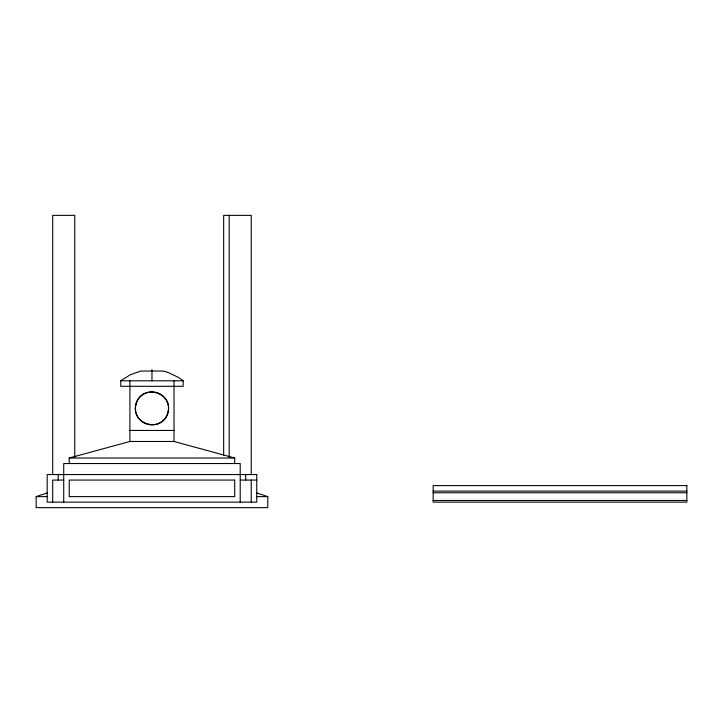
<?xml version="1.0" encoding="UTF-8"?>
<svg xmlns="http://www.w3.org/2000/svg" width="723" height="723" viewBox="0 0 723 723"><rect width="100%" height="100%" fill="white"/><g stroke="black" fill="none" stroke-linecap="round" stroke-linejoin="round"><path stroke-width="1.08" d="M120.768 380.804L130.239 374.785L140.813 371.044L163.118 371.044L168.513 372.607L178.599 377.523L183.163 380.804L183.163 386.317L120.768 386.317L120.768 380.804L183.163 380.804M256.412 492.824L267.781 496.62L267.781 507.645L36.15 507.645L36.15 496.62L47.528 492.824M69.236 463.533L69.236 458.011L129.905 441.473L174.026 441.473L234.695 458.011L234.695 463.533M129.905 430.438L174.026 430.438M69.236 458.011L234.695 458.011M63.723 480.072L52.698 480.072L52.698 502.133M240.208 480.072L256.755 480.072M433.158 491.107L686.85 491.107M433.158 492.761L686.85 492.761M36.15 496.62L47.393 496.62M256.538 496.62L267.781 496.62M433.158 500.479L686.85 500.479M251.243 474.225L251.243 215.355L223.66 215.355L223.66 455.083M251.243 480.072L251.243 502.133M245.721 474.559L245.721 480.072M240.208 502.133L240.208 463.533L63.723 463.533L63.723 502.133M229.182 215.355L229.182 457.343M174.026 380.804L174.026 441.473M151.966 369.769L151.966 380.804M129.905 380.804L129.905 441.473M74.758 457.343L74.758 215.355L52.698 215.355L52.698 474.225M58.211 474.559L58.211 480.072M135.987 404.094C130.212 424.79 162.603 433.466 167.944 412.661C173.719 391.965 141.337 383.289 135.987 404.094M256.755 474.559L47.176 474.559L47.176 502.133L256.755 502.133L256.755 474.559M234.695 480.072L69.236 480.072L69.236 496.62L234.695 496.62L234.695 480.072M686.85 485.594L433.158 485.594L433.158 502.133L686.85 502.133L686.85 485.594M143.696 422.711A16.548 16.548 0 0 0 168.513 408.378A16.548 16.548 0 0 0 143.696 394.053A16.548 16.548 0 0 0 143.696 422.711"/></g></svg>
